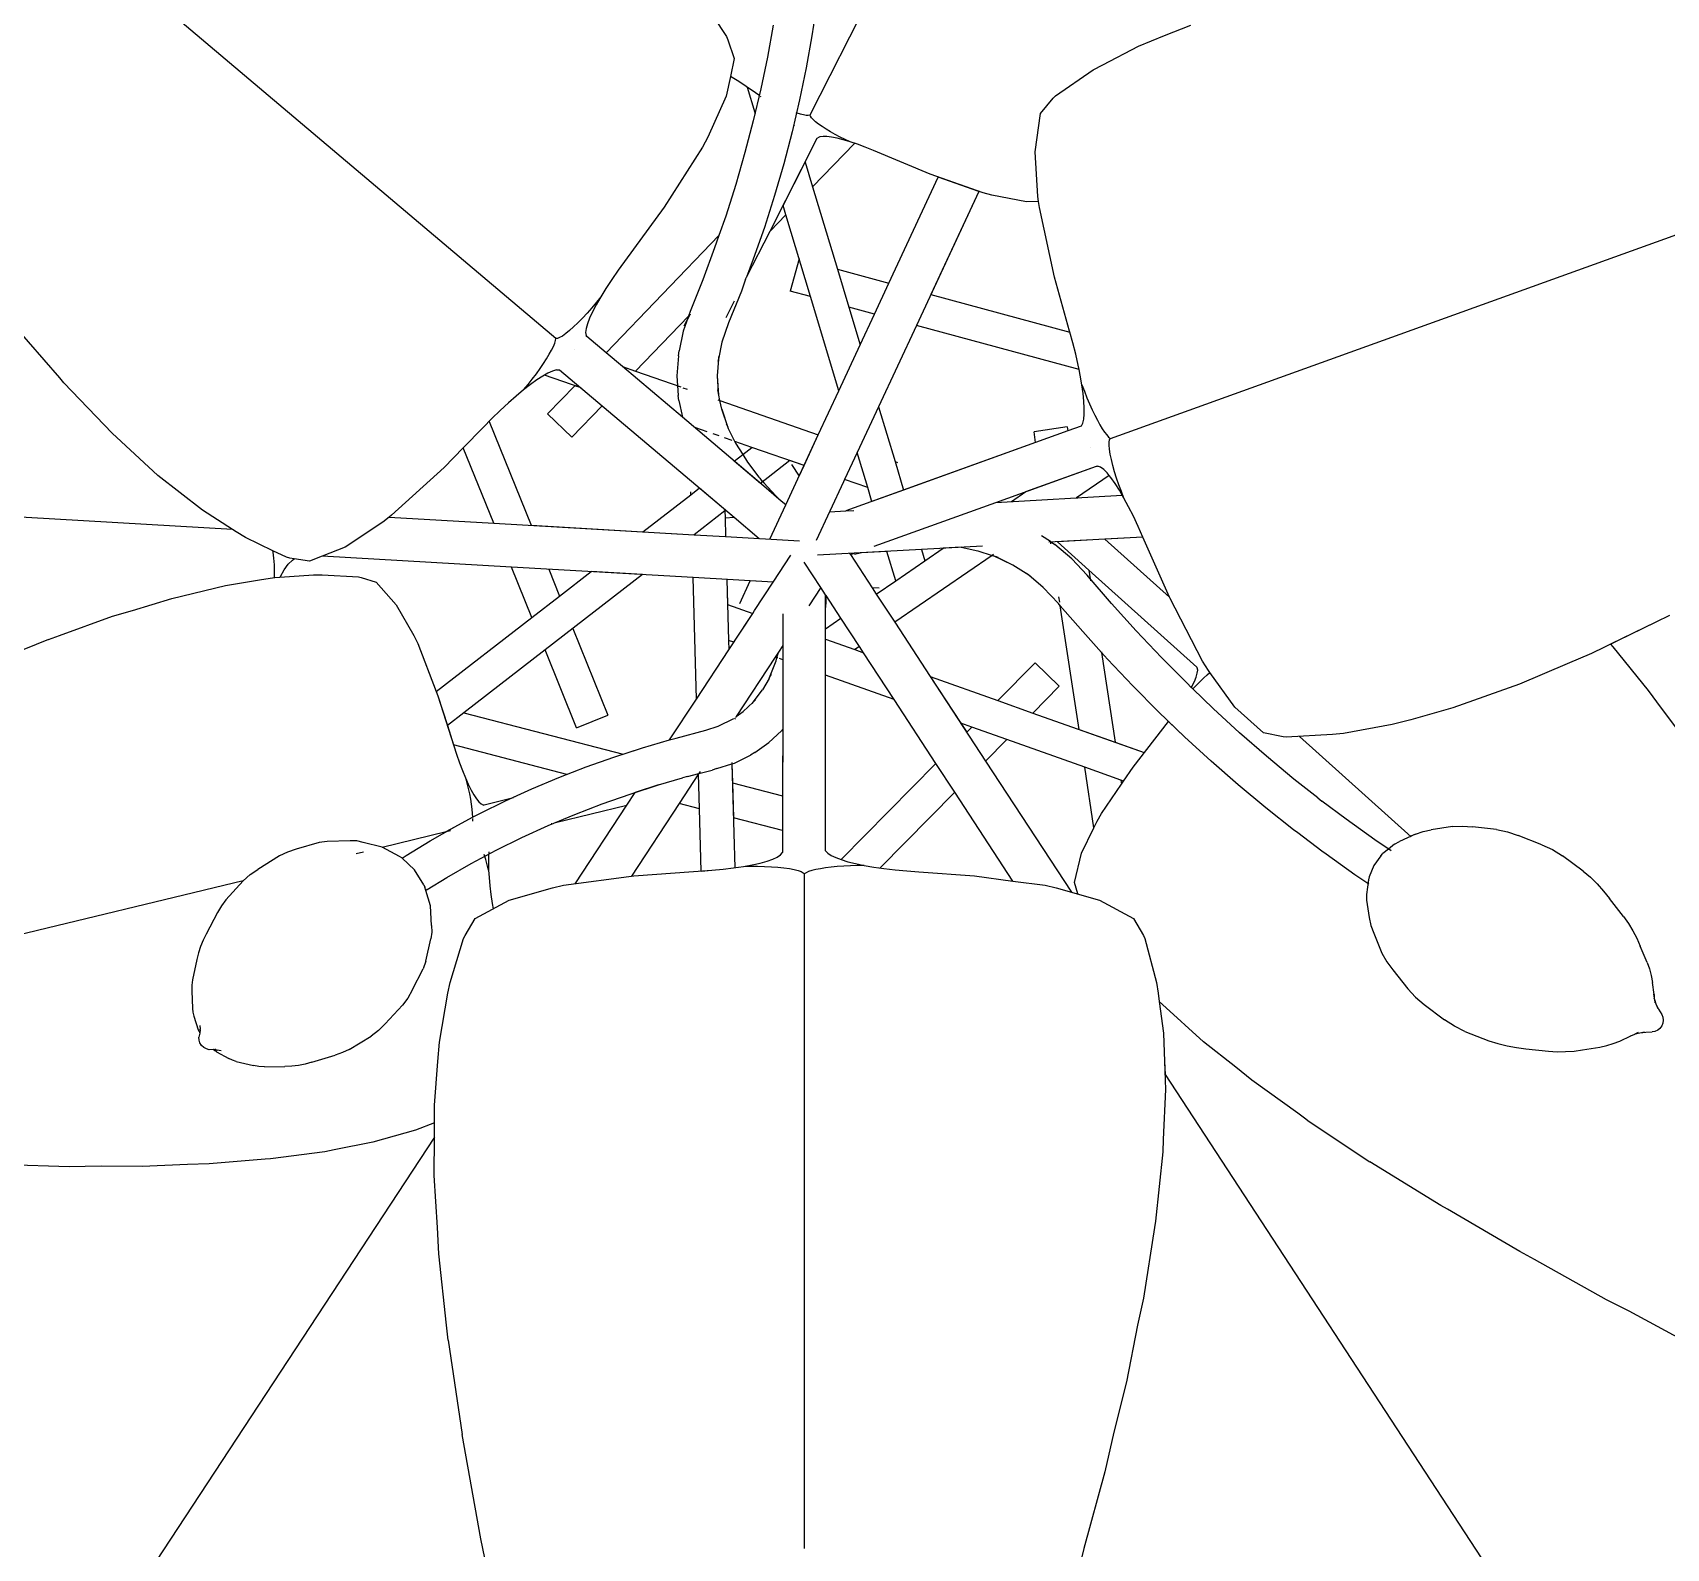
# Model space of a CAD drawing. Header units: metres. Extents: x 244.4 to 340.3, y -4.1 to 64.3.
# Drawn here: x 304.7502 to 305.0208, y 48.0539 to 48.3049 of the extents above; entities that cross this region are included whole.
import ezdxf

# ---------------------------------------------------------------- set-up
doc = ezdxf.new("R2010")
doc.units = ezdxf.units.M
doc.layers.add('Edges', color=7, linetype='Continuous')

msp = doc.modelspace()

# ---------------------------------------------------------------- linework, layer by layer
at = {"layer": 'Edges'}
for p, q in [((304.87897, 48.29127), (304.91876, 48.3697)), ((304.83684, 48.25426), (304.75153, 48.32635)), ((304.86094, 48.31066), (304.86512, 48.30425)), ((304.88007, 48.30966), (304.87928, 48.30436)), ((304.86512, 48.30425), (304.86534, 48.30374)), ((304.87284, 48.30613), (304.8719, 48.30085)), ((304.87928, 48.30436), (304.87833, 48.29907)), ((304.93337, 48.30264), (304.93772, 48.30441)), ((304.93772, 48.30441), (304.94204, 48.30613)), ((304.86534, 48.30374), (304.86641, 48.30064)), ((304.92746, 48.2996), (304.93337, 48.30264)), ((304.86641, 48.30064), (304.86577, 48.29764)), ((304.8719, 48.30085), (304.87081, 48.29558)), ((304.87833, 48.29907), (304.87724, 48.29378)), ((304.91964, 48.29446), (304.92588, 48.29874)), ((304.92588, 48.29874), (304.92746, 48.2996)), ((304.86577, 48.29764), (304.86507, 48.29439)), ((304.86687, 48.29697), (304.86577, 48.29764)), ((304.86815, 48.29615), (304.86687, 48.29697)), ((304.86861, 48.29584), (304.86815, 48.29615)), ((304.86988, 48.29162), (304.86861, 48.29584)), ((304.86936, 48.29534), (304.86861, 48.29584)), ((304.86507, 48.29439), (304.86202, 48.28759)), ((304.87046, 48.29456), (304.86936, 48.29534)), ((304.87081, 48.29558), (304.86957, 48.2903)), ((304.87056, 48.29449), (304.87046, 48.29456)), ((304.87063, 48.29444), (304.87056, 48.29449)), ((304.87088, 48.29425), (304.87075, 48.29435)), ((304.87724, 48.29378), (304.876, 48.28849)), ((304.91717, 48.29152), (304.91925, 48.29405)), ((304.91925, 48.29405), (304.91964, 48.29446)), ((304.86993, 48.29146), (304.86988, 48.29162)), ((304.8766, 48.29167), (304.87674, 48.29162)), ((304.87674, 48.29162), (304.87676, 48.29161)), ((304.87676, 48.29161), (304.87735, 48.29145)), ((304.87735, 48.29145), (304.87787, 48.29133)), ((304.87787, 48.29133), (304.87832, 48.29126)), ((304.87832, 48.29126), (304.87868, 48.29124)), ((304.87868, 48.29124), (304.87897, 48.29127)), ((304.87902, 48.29106), (304.87897, 48.29127)), ((304.87919, 48.29081), (304.87902, 48.29106)), ((304.87947, 48.2905), (304.87919, 48.29081)), ((304.87987, 48.29015), (304.87947, 48.2905)), ((304.91624, 48.28519), (304.91717, 48.29152)), ((304.86957, 48.2903), (304.86819, 48.28503)), ((304.876, 48.28849), (304.87462, 48.2832)), ((304.87635, 48.28952), (304.87637, 48.28947)), ((304.88037, 48.28977), (304.87987, 48.29015)), ((304.88095, 48.28935), (304.88037, 48.28977)), ((304.88112, 48.28771), (304.88061, 48.28765)), ((304.88162, 48.28892), (304.88095, 48.28935)), ((304.88176, 48.28769), (304.88112, 48.28771)), ((304.88235, 48.28848), (304.88162, 48.28892)), ((304.88254, 48.28759), (304.88176, 48.28769)), ((304.88313, 48.28804), (304.88235, 48.28848)), ((304.88394, 48.28761), (304.88313, 48.28804)), ((304.86116, 48.28594), (304.8548, 48.27602)), ((304.86202, 48.28759), (304.86116, 48.28594)), ((304.86819, 48.28503), (304.86666, 48.27976)), ((304.87234, 48.27203), (304.88016, 48.2874)), ((304.88633, 48.28657), (304.8794, 48.27936)), ((304.88016, 48.2874), (304.88024, 48.28747)), ((304.88061, 48.28765), (304.88024, 48.28747)), ((304.88344, 48.28741), (304.88254, 48.28759)), ((304.88446, 48.28715), (304.88344, 48.28741)), ((304.88477, 48.2872), (304.88394, 48.28761)), ((304.88559, 48.28682), (304.88446, 48.28715)), ((304.88559, 48.28682), (304.88477, 48.2872)), ((304.88682, 48.28641), (304.88559, 48.28682)), ((304.88812, 48.28593), (304.88682, 48.28641)), ((304.8895, 48.28539), (304.88812, 48.28593)), ((304.89889, 48.28145), (304.8895, 48.28539)), ((304.91673, 48.27776), (304.91624, 48.28519)), ((304.87462, 48.2832), (304.87308, 48.27792)), ((304.87449, 48.27626), (304.87817, 48.28348)), ((304.87817, 48.28348), (304.8794, 48.27936)), ((304.86666, 48.27976), (304.86499, 48.2745)), ((304.89204, 48.26342), (304.90021, 48.28098)), ((304.90765, 48.27837), (304.89889, 48.28145)), ((304.90695, 48.27861), (304.90021, 48.28098)), ((304.87308, 48.27792), (304.8714, 48.27264)), ((304.8794, 48.27936), (304.88349, 48.26574)), ((304.90695, 48.27861), (304.8966, 48.25641)), ((304.90695, 48.27861), (304.89899, 48.26154)), ((304.90906, 48.27801), (304.90765, 48.27837)), ((304.91483, 48.27691), (304.90906, 48.27801)), ((304.91683, 48.27695), (304.91483, 48.27691)), ((304.91683, 48.27695), (304.91673, 48.27776)), ((304.91696, 48.27592), (304.91683, 48.27695)), ((304.8548, 48.27602), (304.84718, 48.26556)), ((304.86499, 48.2745), (304.86387, 48.27128)), ((304.87495, 48.27474), (304.87234, 48.27203)), ((304.87495, 48.27474), (304.87449, 48.27626)), ((304.87902, 48.26118), (304.87495, 48.27474)), ((304.91947, 48.26439), (304.91696, 48.27592)), ((304.92873, 48.23771), (305.03381, 48.27554)), ((304.86846, 48.26439), (304.87234, 48.27203)), ((304.8714, 48.27264), (304.86957, 48.26737)), ((304.8452, 48.25186), (304.86387, 48.27128)), ((304.86316, 48.26924), (304.86119, 48.26398)), ((304.86387, 48.27128), (304.86316, 48.26924)), ((304.86957, 48.26737), (304.86846, 48.26439)), ((304.87715, 48.26743), (304.8757, 48.26209)), ((304.84611, 48.26402), (304.84514, 48.26254)), ((304.84718, 48.26556), (304.84611, 48.26402)), ((304.86119, 48.26398), (304.85908, 48.25872)), ((304.8683, 48.26409), (304.8676, 48.2621)), ((304.8683, 48.26409), (304.86846, 48.26439)), ((304.88349, 48.26574), (304.89204, 48.26342)), ((304.88349, 48.26574), (304.88537, 48.25946)), ((304.88965, 48.2583), (304.89204, 48.26342)), ((304.92198, 48.25547), (304.91947, 48.26439)), ((304.84428, 48.26115), (304.84354, 48.25985)), ((304.84428, 48.26115), (304.84356, 48.26024)), ((304.84514, 48.26254), (304.84428, 48.26115)), ((304.8676, 48.2621), (304.86548, 48.25684)), ((304.87902, 48.26118), (304.8757, 48.26209)), ((304.88372, 48.24556), (304.87902, 48.26118)), ((304.89899, 48.26154), (304.92203, 48.25529)), ((304.84204, 48.25846), (304.84127, 48.25763)), ((304.84281, 48.25934), (304.84204, 48.25846)), ((304.84292, 48.25866), (304.84243, 48.2576)), ((304.84356, 48.26024), (304.84281, 48.25934)), ((304.84354, 48.25985), (304.84292, 48.25866)), ((304.85881, 48.25797), (304.85003, 48.24884)), ((304.85909, 48.25825), (304.85808, 48.25627)), ((304.85909, 48.25825), (304.85853, 48.25717)), ((304.85881, 48.25797), (304.85853, 48.25717)), ((304.85908, 48.25872), (304.85881, 48.25797)), ((304.85913, 48.2583), (304.85881, 48.25797)), ((304.86507, 48.25773), (304.86646, 48.26047)), ((304.88965, 48.2583), (304.88537, 48.25946)), ((304.88537, 48.25946), (304.88726, 48.25317)), ((304.88726, 48.25317), (304.88965, 48.2583)), ((304.75465, 48.24775), (304.7469, 48.25669)), ((304.8391, 48.25555), (304.83848, 48.25505)), ((304.83979, 48.25616), (304.8391, 48.25555)), ((304.84051, 48.25686), (304.83979, 48.25616)), ((304.84127, 48.25763), (304.84051, 48.25686)), ((304.84186, 48.25588), (304.84179, 48.25524)), ((304.84179, 48.25524), (304.8419, 48.25472)), ((304.84208, 48.25667), (304.84186, 48.25588)), ((304.84243, 48.2576), (304.84208, 48.25667)), ((304.85795, 48.25547), (304.85726, 48.2522)), ((304.8582, 48.25621), (304.85795, 48.25547)), ((304.85853, 48.25717), (304.8582, 48.25621)), ((304.86548, 48.25684), (304.86437, 48.25364)), ((304.8966, 48.25641), (304.89032, 48.24295)), ((304.92355, 48.24909), (304.8966, 48.25641)), ((304.92203, 48.25529), (304.92198, 48.25547)), ((304.92251, 48.25352), (304.92203, 48.25529)), ((304.83614, 48.25232), (304.83644, 48.25292)), ((304.83644, 48.25292), (304.83666, 48.25345)), ((304.83666, 48.25345), (304.83679, 48.2539)), ((304.83679, 48.2539), (304.83684, 48.25426)), ((304.83711, 48.25426), (304.83684, 48.25426)), ((304.83747, 48.2544), (304.83711, 48.25426)), ((304.83794, 48.25466), (304.83747, 48.2544)), ((304.83848, 48.25505), (304.83794, 48.25466)), ((304.84197, 48.2546), (304.8419, 48.25472)), ((304.8452, 48.25186), (304.84197, 48.2546)), ((304.86437, 48.25364), (304.86378, 48.25083)), ((304.88372, 48.24556), (304.88726, 48.25317)), ((304.92298, 48.25164), (304.92251, 48.25352)), ((304.83424, 48.24928), (304.83481, 48.25011)), ((304.83481, 48.25011), (304.83532, 48.2509)), ((304.83532, 48.2509), (304.83577, 48.25164)), ((304.83577, 48.25164), (304.83614, 48.25232)), ((304.83986, 48.25238), (304.83989, 48.25238)), ((304.84789, 48.24959), (304.8452, 48.25186)), ((304.85715, 48.25136), (304.85691, 48.24809)), ((304.85715, 48.25136), (304.85726, 48.2522)), ((304.86378, 48.25083), (304.86359, 48.24808)), ((304.86378, 48.25083), (304.8637, 48.25045)), ((304.86382, 48.25129), (304.86378, 48.25083)), ((304.92339, 48.24985), (304.92298, 48.25164)), ((304.92355, 48.24909), (304.92339, 48.24985)), ((304.75535, 48.24692), (304.75465, 48.24775)), ((304.83224, 48.24663), (304.83295, 48.24753)), ((304.83371, 48.2474), (304.83265, 48.24664)), ((304.83295, 48.24753), (304.83362, 48.24842)), ((304.83362, 48.24842), (304.83424, 48.24928)), ((304.83468, 48.24803), (304.83371, 48.2474)), ((304.83495, 48.24818), (304.83468, 48.24803)), ((304.83555, 48.24852), (304.83495, 48.24818)), ((304.84106, 48.24605), (304.83495, 48.24818)), ((304.83631, 48.24885), (304.83555, 48.24852)), ((304.83695, 48.24904), (304.83631, 48.24885)), ((304.83695, 48.24904), (304.83704, 48.24905)), ((304.83704, 48.24905), (304.83748, 48.24907)), ((304.83748, 48.24907), (304.86638, 48.22466)), ((304.84789, 48.24959), (304.85003, 48.24884)), ((304.85781, 48.24119), (304.84789, 48.24959)), ((304.85003, 48.24884), (304.85754, 48.24623)), ((304.85691, 48.24809), (304.85702, 48.24641)), ((304.85691, 48.24809), (304.85713, 48.24481)), ((304.86359, 48.24808), (304.86377, 48.2453)), ((304.86359, 48.24808), (304.8638, 48.24488)), ((304.92374, 48.24816), (304.92355, 48.24909)), ((304.92401, 48.24659), (304.92374, 48.24816)), ((304.76333, 48.23857), (304.75535, 48.24692)), ((304.83029, 48.24472), (304.829, 48.24357)), ((304.83151, 48.24574), (304.83029, 48.24472)), ((304.83265, 48.24664), (304.83151, 48.24574)), ((304.83151, 48.24574), (304.83224, 48.24663)), ((304.83549, 48.24177), (304.83998, 48.24643)), ((304.84106, 48.24605), (304.83998, 48.24643)), ((304.85702, 48.24641), (304.85754, 48.24623)), ((304.85724, 48.24397), (304.85713, 48.24481)), ((304.85791, 48.2461), (304.85862, 48.24585)), ((304.86368, 48.24572), (304.86377, 48.2453)), ((304.86404, 48.24397), (304.86368, 48.24572)), ((304.88033, 48.23829), (304.88372, 48.24556)), ((304.92422, 48.24515), (304.92401, 48.24659)), ((304.92401, 48.24659), (304.92442, 48.2455)), ((304.92435, 48.24384), (304.92422, 48.24515)), ((304.92442, 48.2455), (304.92484, 48.24444)), ((304.92484, 48.24444), (304.92528, 48.24342)), ((304.82765, 48.24232), (304.82626, 48.24097)), ((304.829, 48.24357), (304.82765, 48.24232)), ((304.83549, 48.24177), (304.83951, 48.23791)), ((304.84453, 48.24312), (304.83951, 48.23791)), ((304.85724, 48.24397), (304.85781, 48.24119)), ((304.86368, 48.24409), (304.86404, 48.24397)), ((304.86404, 48.24397), (304.88033, 48.23829)), ((304.86434, 48.24253), (304.86404, 48.24397)), ((304.86434, 48.24253), (304.86542, 48.23934)), ((304.86532, 48.23963), (304.86434, 48.24253)), ((304.89032, 48.24295), (304.88678, 48.23535)), ((304.89032, 48.24295), (304.89305, 48.23386)), ((304.92431, 48.24087), (304.9244, 48.2417)), ((304.92441, 48.24269), (304.92435, 48.24384)), ((304.9244, 48.2417), (304.92441, 48.24269)), ((304.92528, 48.24342), (304.92571, 48.24245)), ((304.92571, 48.24245), (304.92615, 48.24154)), ((304.82483, 48.23953), (304.82152, 48.23614)), ((304.82626, 48.24097), (304.82483, 48.23953)), ((304.82579, 48.2405), (304.83274, 48.22331)), ((304.87091, 48.2301), (304.85781, 48.24119)), ((304.86192, 48.2388), (304.86006, 48.23944)), ((304.86509, 48.24011), (304.86532, 48.23963)), ((304.86542, 48.23934), (304.86644, 48.23722)), ((304.92158, 48.23961), (304.91608, 48.23877)), ((304.92158, 48.23961), (304.92168, 48.23894)), ((304.92391, 48.23975), (304.92168, 48.23894)), ((304.92411, 48.24015), (304.92391, 48.23975)), ((304.92415, 48.24022), (304.92411, 48.24015)), ((304.92415, 48.24022), (304.92431, 48.24087)), ((304.92615, 48.24154), (304.92658, 48.2407)), ((304.92658, 48.2407), (304.92699, 48.23995)), ((304.92699, 48.23995), (304.92739, 48.23929)), ((304.92739, 48.23929), (304.92777, 48.23872)), ((304.76482, 48.23721), (304.76333, 48.23857)), ((304.77093, 48.23158), (304.76482, 48.23721)), ((304.8639, 48.23811), (304.86292, 48.23845)), ((304.86609, 48.23734), (304.86477, 48.2378)), ((304.86649, 48.23721), (304.86644, 48.23722)), ((304.86935, 48.23621), (304.86649, 48.23721)), ((304.86649, 48.23721), (304.86662, 48.23693)), ((304.86662, 48.23693), (304.86781, 48.23502)), ((304.87493, 48.2267), (304.88033, 48.23829)), ((304.87797, 48.23321), (304.88033, 48.23829)), ((304.91634, 48.23702), (304.8849, 48.2257)), ((304.91634, 48.23702), (304.89447, 48.22914)), ((304.91634, 48.23702), (304.91608, 48.23877)), ((304.92168, 48.23894), (304.91634, 48.23702)), ((304.92548, 48.23626), (304.92551, 48.23627)), ((304.92777, 48.23872), (304.92812, 48.23827)), ((304.92812, 48.23827), (304.92844, 48.23793)), ((304.92844, 48.23793), (304.92873, 48.23771)), ((304.92853, 48.23709), (304.9286, 48.23748)), ((304.92853, 48.23656), (304.92853, 48.23709)), ((304.92859, 48.23589), (304.92853, 48.23656)), ((304.9286, 48.23748), (304.92873, 48.23771)), ((304.82152, 48.23614), (304.81836, 48.2329)), ((304.82657, 48.22366), (304.82152, 48.23614)), ((304.86639, 48.23393), (304.86781, 48.23502)), ((304.87074, 48.23024), (304.86639, 48.23393)), ((304.86781, 48.23502), (304.86935, 48.23621)), ((304.86781, 48.23502), (304.86858, 48.23377)), ((304.86858, 48.23377), (304.87046, 48.23128)), ((304.87797, 48.23321), (304.86935, 48.23621)), ((304.87563, 48.23403), (304.87074, 48.23024)), ((304.87797, 48.23321), (304.87563, 48.23403)), ((304.88678, 48.23535), (304.88469, 48.23087)), ((304.88853, 48.22954), (304.88678, 48.23535)), ((304.89305, 48.23386), (304.89345, 48.23372)), ((304.89305, 48.23386), (304.89447, 48.22914)), ((304.92871, 48.2351), (304.92859, 48.23589)), ((304.9289, 48.23421), (304.92871, 48.2351)), ((304.92914, 48.23323), (304.9289, 48.23421)), ((304.77458, 48.2287), (304.77093, 48.23158)), ((304.81836, 48.2329), (304.80963, 48.22497)), ((304.87046, 48.23128), (304.87064, 48.23109)), ((304.87064, 48.23109), (304.87098, 48.23064)), ((304.87064, 48.23109), (304.87113, 48.23055)), ((304.87589, 48.23336), (304.87714, 48.23144)), ((304.87714, 48.23144), (304.87797, 48.23321)), ((304.88469, 48.23087), (304.88451, 48.23049)), ((304.88853, 48.22954), (304.88469, 48.23087)), ((304.90976, 48.2271), (304.92645, 48.23309)), ((304.91471, 48.22888), (304.92645, 48.23309)), ((304.92852, 48.23157), (304.9231, 48.22785)), ((304.92645, 48.23309), (304.9266, 48.2331)), ((304.9271, 48.23293), (304.9266, 48.2331)), ((304.92762, 48.23255), (304.9271, 48.23293)), ((304.92819, 48.23197), (304.92762, 48.23255)), ((304.92852, 48.23157), (304.92819, 48.23197)), ((304.92882, 48.2312), (304.92852, 48.23157)), ((304.9295, 48.23025), (304.92882, 48.2312)), ((304.92943, 48.23219), (304.92914, 48.23323)), ((304.92977, 48.2311), (304.92943, 48.23219)), ((304.93014, 48.23), (304.92977, 48.2311)), ((304.78327, 48.22261), (304.6446, 48.2306)), ((304.77828, 48.22582), (304.77458, 48.2287)), ((304.85127, 48.22224), (304.8592, 48.22837)), ((304.8592, 48.22837), (304.85919, 48.22883)), ((304.8592, 48.22837), (304.86065, 48.22949)), ((304.85982, 48.22885), (304.86065, 48.22949)), ((304.86065, 48.22949), (304.86501, 48.22581)), ((304.87418, 48.22733), (304.87091, 48.2301)), ((304.87113, 48.23055), (304.8713, 48.23036)), ((304.8713, 48.23036), (304.87329, 48.22817)), ((304.87329, 48.22817), (304.87418, 48.22733)), ((304.88451, 48.23049), (304.88, 48.22081)), ((304.88916, 48.22743), (304.88853, 48.22954)), ((304.89447, 48.22914), (304.88921, 48.22725)), ((304.90976, 48.2271), (304.9307, 48.22828)), ((304.91233, 48.22725), (304.91471, 48.22888)), ((304.93022, 48.22912), (304.9295, 48.23025)), ((304.93055, 48.2289), (304.93014, 48.23)), ((304.9307, 48.22828), (304.93022, 48.22912)), ((304.93097, 48.22782), (304.93055, 48.2289)), ((304.93097, 48.22782), (304.9307, 48.22828)), ((304.78327, 48.22261), (304.77828, 48.22582)), ((304.86485, 48.22569), (304.85976, 48.22175)), ((304.86501, 48.22581), (304.86485, 48.22569)), ((304.86485, 48.22569), (304.86491, 48.22457)), ((304.86501, 48.22581), (304.86638, 48.22466)), ((304.87229, 48.22103), (304.87493, 48.2267)), ((304.87493, 48.2267), (304.87418, 48.22733)), ((304.88221, 48.22555), (304.8849, 48.2257)), ((304.8849, 48.2257), (304.88625, 48.22578)), ((304.88921, 48.22725), (304.88916, 48.22743)), ((304.88959, 48.21986), (304.90976, 48.2271)), ((304.9231, 48.22785), (304.92336, 48.22787)), ((304.92334, 48.22802), (304.92336, 48.22787)), ((304.93175, 48.22638), (304.93097, 48.22782)), ((304.93254, 48.2248), (304.93175, 48.22638)), ((304.80816, 48.22385), (304.80196, 48.21971)), ((304.80923, 48.22466), (304.80816, 48.22385)), ((304.80963, 48.22497), (304.80923, 48.22466)), ((304.80923, 48.22466), (304.82657, 48.22366)), ((304.82657, 48.22366), (304.85976, 48.22175)), ((304.83274, 48.22331), (304.85127, 48.22224)), ((304.86491, 48.22457), (304.86638, 48.22466)), ((304.86491, 48.22457), (304.86497, 48.22145)), ((304.86638, 48.22466), (304.87055, 48.22113)), ((304.93335, 48.22311), (304.93254, 48.2248)), ((304.93412, 48.22136), (304.93335, 48.22311)), ((304.78388, 48.22222), (304.78327, 48.22261)), ((304.78541, 48.22128), (304.78388, 48.22222)), ((304.78997, 48.2191), (304.78541, 48.22128)), ((304.85127, 48.22224), (304.85976, 48.22175)), ((304.85976, 48.22175), (304.86497, 48.22145)), ((304.86497, 48.22145), (304.87724, 48.22074)), ((304.91883, 48.2206), (304.91734, 48.22157)), ((304.93412, 48.22136), (304.91855, 48.22049)), ((304.91883, 48.2206), (304.91951, 48.2201)), ((304.91888, 48.22021), (304.91884, 48.2205)), ((304.91896, 48.22051), (304.91951, 48.2201)), ((304.92232, 48.21775), (304.91951, 48.2201)), ((304.92783, 48.22101), (304.91997, 48.22057)), ((304.91997, 48.22057), (304.92518, 48.21588)), ((304.93412, 48.22136), (304.92783, 48.22101)), ((304.93854, 48.2114), (304.92783, 48.22101)), ((304.93854, 48.2114), (304.93412, 48.22136)), ((304.79002, 48.21886), (304.78997, 48.2191)), ((304.79224, 48.21802), (304.78997, 48.2191)), ((304.79015, 48.21785), (304.79002, 48.21886)), ((304.79024, 48.21676), (304.79015, 48.21785)), ((304.79278, 48.21788), (304.79224, 48.21802)), ((304.79252, 48.21685), (304.7932, 48.21755)), ((304.79349, 48.21776), (304.79278, 48.21788)), ((304.7932, 48.21755), (304.79349, 48.21776)), ((304.79602, 48.21734), (304.79349, 48.21776)), ((304.79811, 48.21818), (304.79602, 48.21734)), ((304.80196, 48.21971), (304.79811, 48.21818)), ((304.82952, 48.21638), (304.79811, 48.21818)), ((304.87287, 48.2139), (304.8758, 48.21835)), ((304.89742, 48.21931), (304.88021, 48.21834)), ((304.88553, 48.21864), (304.88565, 48.21845)), ((304.88565, 48.21845), (304.88632, 48.21869)), ((304.88565, 48.21845), (304.88925, 48.21296)), ((304.88748, 48.21875), (304.88633, 48.21845)), ((304.8917, 48.21899), (304.88748, 48.21875)), ((304.89316, 48.21411), (304.8917, 48.21899)), ((304.90914, 48.2183), (304.89299, 48.20724)), ((304.89316, 48.21411), (304.89799, 48.21742)), ((304.90755, 48.21987), (304.89742, 48.21931)), ((304.89742, 48.21931), (304.89799, 48.21742)), ((304.89799, 48.21742), (304.90104, 48.21951)), ((304.904, 48.21967), (304.90104, 48.21951)), ((304.904, 48.21967), (304.90677, 48.21909)), ((304.90677, 48.21909), (304.90914, 48.2183)), ((304.90936, 48.21845), (304.90914, 48.2183)), ((304.90914, 48.2183), (304.90937, 48.21826)), ((304.91255, 48.21673), (304.90937, 48.21826)), ((304.91255, 48.21673), (304.90967, 48.21812)), ((304.91016, 48.21795), (304.90967, 48.21812)), ((304.9249, 48.21503), (304.92232, 48.21775)), ((304.78777, 48.21426), (304.79024, 48.21464)), ((304.79026, 48.21563), (304.79024, 48.21676)), ((304.79024, 48.21464), (304.79026, 48.21563)), ((304.79024, 48.21464), (304.79028, 48.21465)), ((304.79028, 48.21465), (304.79114, 48.2147)), ((304.79114, 48.2147), (304.79671, 48.21509)), ((304.79114, 48.2147), (304.79121, 48.21485)), ((304.79121, 48.21485), (304.79185, 48.21595)), ((304.79185, 48.21595), (304.79252, 48.21685)), ((304.79671, 48.21509), (304.79815, 48.2151)), ((304.79815, 48.2151), (304.80416, 48.21477)), ((304.80416, 48.21477), (304.80459, 48.21467)), ((304.80459, 48.21467), (304.80706, 48.21391)), ((304.83289, 48.20804), (304.82952, 48.21638)), ((304.85958, 48.21466), (304.82952, 48.21638)), ((304.85121, 48.21514), (304.83507, 48.20266)), ((304.83568, 48.21603), (304.83747, 48.21158)), ((304.83747, 48.21158), (304.84271, 48.21563)), ((304.85121, 48.21514), (304.84271, 48.21563)), ((304.86014, 48.19452), (304.85958, 48.21466)), ((304.87287, 48.2139), (304.85958, 48.21466)), ((304.88076, 48.213), (304.878, 48.2172)), ((304.91521, 48.21502), (304.91255, 48.21673)), ((304.91521, 48.21502), (304.91484, 48.21533)), ((304.91759, 48.21303), (304.91521, 48.21502)), ((304.91552, 48.21482), (304.91521, 48.21502)), ((304.92892, 48.21036), (304.9249, 48.21503)), ((304.9254, 48.21444), (304.9249, 48.21503)), ((304.92518, 48.21588), (304.9254, 48.21444)), ((304.92518, 48.21588), (304.94307, 48.1998)), ((304.7732, 48.21121), (304.78214, 48.21334)), ((304.78214, 48.21334), (304.78777, 48.21426)), ((304.80706, 48.21391), (304.81041, 48.21015)), ((304.86517, 48.21434), (304.86528, 48.21021)), ((304.86517, 48.21434), (304.86545, 48.20424)), ((304.86731, 48.21034), (304.86907, 48.21412)), ((304.87287, 48.2139), (304.86907, 48.21412)), ((304.86978, 48.20919), (304.87287, 48.2139)), ((304.88076, 48.213), (304.87877, 48.20997)), ((304.88154, 48.2118), (304.88076, 48.213)), ((304.89044, 48.2129), (304.88925, 48.21296)), ((304.88925, 48.21296), (304.88994, 48.21191)), ((304.88994, 48.21191), (304.89316, 48.21411)), ((304.88994, 48.21191), (304.89299, 48.20724)), ((304.92012, 48.21035), (304.91759, 48.21303)), ((304.9254, 48.21444), (304.92545, 48.21411)), ((304.76342, 48.20823), (304.7667, 48.20921)), ((304.7667, 48.20921), (304.7732, 48.21121)), ((304.81041, 48.21015), (304.81331, 48.20505)), ((304.83289, 48.20804), (304.83747, 48.21158)), ((304.86528, 48.21021), (304.86947, 48.20872)), ((304.88162, 48.21168), (304.88154, 48.2118)), ((304.88154, 48.19851), (304.88154, 48.2118)), ((304.88154, 48.20944), (304.88162, 48.21044)), ((304.88162, 48.21044), (304.88162, 48.21168)), ((304.88409, 48.2079), (304.88162, 48.21168)), ((304.92043, 48.20999), (304.92012, 48.21035)), ((304.92034, 48.21058), (304.92021, 48.21146)), ((304.92043, 48.20999), (304.92042, 48.21008)), ((304.92353, 48.18949), (304.92043, 48.20999)), ((304.92414, 48.20569), (304.92043, 48.20999)), ((304.93302, 48.20583), (304.92892, 48.21036)), ((304.93859, 48.21128), (304.93854, 48.2114)), ((304.944, 48.2008), (304.93859, 48.21128)), ((304.75461, 48.20505), (304.76342, 48.20823)), ((304.81703, 48.19578), (304.83289, 48.20804)), ((304.8655, 48.20267), (304.86947, 48.20872)), ((304.86632, 48.20393), (304.86947, 48.20872)), ((304.86947, 48.20872), (304.86978, 48.20919)), ((304.87446, 48.20866), (304.87445, 48.2034)), ((304.88154, 48.20615), (304.88409, 48.2079)), ((304.88715, 48.20324), (304.88409, 48.2079)), ((304.89299, 48.20724), (304.89888, 48.19826)), ((305.01912, 48.20729), (305.00843, 48.20207)), ((305.01912, 48.20729), (305.01159, 48.20362)), ((305.02135, 48.20835), (305.01912, 48.20729)), ((304.75277, 48.20441), (304.74121, 48.19973)), ((304.75277, 48.20441), (304.75461, 48.20505)), ((304.81331, 48.20505), (304.81396, 48.20374)), ((304.83965, 48.2062), (304.84545, 48.19185)), ((304.86632, 48.20393), (304.86545, 48.20424)), ((304.86545, 48.20424), (304.8655, 48.20267)), ((304.88154, 48.20443), (304.88638, 48.20271)), ((304.92725, 48.20225), (304.92414, 48.20569)), ((304.93719, 48.20142), (304.93302, 48.20583)), ((304.81396, 48.20374), (304.81703, 48.19578)), ((304.83507, 48.20266), (304.82163, 48.19226)), ((304.84028, 48.18976), (304.83507, 48.20266)), ((304.86014, 48.19452), (304.8655, 48.20267)), ((304.8732, 48.20148), (304.86674, 48.19164)), ((304.87372, 48.20228), (304.8732, 48.20148)), ((304.87348, 48.20138), (304.8732, 48.20148)), ((304.87334, 48.20086), (304.87348, 48.20138)), ((304.87348, 48.20138), (304.87372, 48.20228)), ((304.87362, 48.20133), (304.87348, 48.20138)), ((304.87445, 48.2034), (304.87372, 48.20228)), ((304.87445, 48.20103), (304.8739, 48.20123)), ((304.87445, 48.2034), (304.87445, 48.20103)), ((304.88715, 48.20324), (304.88638, 48.20271)), ((304.88638, 48.20271), (304.88783, 48.20219)), ((304.88783, 48.20219), (304.88715, 48.20324)), ((304.89288, 48.19447), (304.88783, 48.20219)), ((304.92723, 48.20237), (304.92725, 48.20225)), ((304.92725, 48.20225), (304.9295, 48.18737)), ((304.92825, 48.20115), (304.92725, 48.20225)), ((304.93243, 48.19673), (304.92825, 48.20115)), ((304.94143, 48.19714), (304.93719, 48.20142)), ((305.00843, 48.20207), (305.00442, 48.20038)), ((305.01159, 48.20362), (305.01196, 48.20315)), ((305.01196, 48.20315), (305.01785, 48.19593)), ((304.87224, 48.1981), (304.87334, 48.20086)), ((304.87224, 48.1981), (304.87256, 48.19866)), ((304.87445, 48.20103), (304.87442, 48.16926)), ((304.87445, 48.20103), (304.87444, 48.18952)), ((304.89288, 48.19447), (304.88154, 48.19851)), ((304.88154, 48.1694), (304.88154, 48.19851)), ((304.91009, 48.19427), (304.91628, 48.20054)), ((304.92024, 48.19664), (304.91628, 48.20054)), ((304.94294, 48.19817), (304.94313, 48.19879)), ((304.94307, 48.1998), (304.94313, 48.1997)), ((304.9432, 48.19929), (304.94313, 48.1997)), ((304.94313, 48.19879), (304.9432, 48.19929)), ((304.945, 48.19924), (304.944, 48.2008)), ((304.94417, 48.19799), (304.94476, 48.19852)), ((304.94476, 48.19852), (304.94523, 48.19892)), ((304.94523, 48.19892), (304.945, 48.19924)), ((304.94937, 48.1932), (304.94523, 48.19892)), ((305.00442, 48.20038), (304.99649, 48.19697)), ((304.81703, 48.19578), (304.8173, 48.19508)), ((304.86936, 48.19377), (304.8711, 48.19605)), ((304.87217, 48.19792), (304.8711, 48.19605)), ((304.87217, 48.19792), (304.87224, 48.1981)), ((304.89888, 48.19826), (304.91009, 48.19427)), ((304.89888, 48.19826), (304.90394, 48.19053)), ((304.89888, 48.19826), (304.90805, 48.18426)), ((304.92024, 48.19664), (304.91588, 48.19221)), ((304.93668, 48.19243), (304.93243, 48.19673)), ((304.94214, 48.19646), (304.94143, 48.19714)), ((304.94214, 48.19646), (304.94223, 48.19662)), ((304.94241, 48.1962), (304.94214, 48.19646)), ((304.94223, 48.19662), (304.94264, 48.19745)), ((304.94241, 48.1962), (304.94293, 48.19676)), ((304.94575, 48.19299), (304.94241, 48.1962)), ((304.94264, 48.19745), (304.94294, 48.19817)), ((304.94293, 48.19676), (304.94355, 48.1974)), ((304.94355, 48.1974), (304.94417, 48.19799)), ((304.99649, 48.19697), (304.98549, 48.19305)), ((305.01785, 48.19593), (305.01996, 48.19301)), ((304.8173, 48.19508), (304.81888, 48.19014)), ((304.8173, 48.19508), (304.8204, 48.18538)), ((304.8557, 48.18775), (304.86014, 48.19452)), ((304.86791, 48.19246), (304.86956, 48.19403)), ((304.86956, 48.19403), (304.86994, 48.1944)), ((304.89982, 48.18386), (304.89288, 48.19447)), ((304.91009, 48.19427), (304.91588, 48.19221)), ((304.95014, 48.18896), (304.94575, 48.19299)), ((304.95411, 48.18891), (304.94937, 48.1932)), ((304.98549, 48.19305), (304.97851, 48.19111)), ((305.01996, 48.19301), (305.02449, 48.18702)), ((304.82163, 48.19226), (304.81888, 48.19014)), ((304.82163, 48.19226), (304.84798, 48.1854)), ((304.84028, 48.18976), (304.84545, 48.19185)), ((304.86375, 48.19004), (304.86633, 48.1913)), ((304.86656, 48.19137), (304.86645, 48.1912)), ((304.86674, 48.19164), (304.8666, 48.19143)), ((304.86674, 48.19164), (304.86791, 48.19246)), ((304.90576, 48.18988), (304.90394, 48.19053)), ((304.90394, 48.19053), (304.90492, 48.18903)), ((304.91588, 48.19221), (304.93434, 48.18565)), ((304.93248, 48.18324), (304.93836, 48.19083)), ((304.94102, 48.18827), (304.93668, 48.19243)), ((304.93836, 48.19083), (304.93843, 48.19092)), ((304.94102, 48.18827), (304.93836, 48.19083)), ((304.9754, 48.19029), (304.96733, 48.18884)), ((304.97851, 48.19111), (304.9754, 48.19029)), ((304.81888, 48.19014), (304.81991, 48.18693)), ((304.8512, 48.18643), (304.8557, 48.18775)), ((304.8557, 48.18775), (304.85681, 48.18807)), ((304.85681, 48.18807), (304.8617, 48.18936)), ((304.8617, 48.18936), (304.86375, 48.19004)), ((304.87216, 48.18731), (304.87423, 48.18929)), ((304.87444, 48.18952), (304.87423, 48.18929)), ((304.87444, 48.18952), (304.87443, 48.17851)), ((304.90492, 48.18903), (304.90576, 48.18988)), ((304.91156, 48.18782), (304.90576, 48.18988)), ((304.91156, 48.18782), (304.90805, 48.18426)), ((304.92448, 48.18322), (304.91156, 48.18782)), ((304.92353, 48.18949), (304.9295, 48.18737)), ((304.94542, 48.18423), (304.94102, 48.18827)), ((304.95461, 48.18506), (304.95014, 48.18896)), ((304.95733, 48.18829), (304.95411, 48.18891)), ((304.95788, 48.18823), (304.95733, 48.18829)), ((304.96552, 48.18864), (304.95788, 48.18823)), ((304.96005, 48.18834), (304.97857, 48.17172)), ((304.96733, 48.18884), (304.96552, 48.18864)), ((304.83867, 48.18205), (304.81991, 48.18693)), ((304.8204, 48.18538), (304.82089, 48.18398)), ((304.84185, 48.18328), (304.84648, 48.18491)), ((304.84648, 48.18491), (304.8512, 48.18643)), ((304.84798, 48.1854), (304.8512, 48.18643)), ((304.86644, 48.18393), (304.86908, 48.18522)), ((304.8698, 48.18567), (304.86908, 48.18522)), ((304.8698, 48.18567), (304.87216, 48.18731)), ((304.9295, 48.18737), (304.93434, 48.18565)), ((304.95915, 48.18128), (304.95461, 48.18506)), ((304.82089, 48.18398), (304.82138, 48.18268)), ((304.82138, 48.18268), (304.82186, 48.18148)), ((304.83732, 48.18153), (304.84185, 48.18328)), ((304.85864, 48.18171), (304.86053, 48.18218)), ((304.86053, 48.18218), (304.86049, 48.18212)), ((304.86053, 48.18218), (304.86273, 48.18276)), ((304.86076, 48.18252), (304.86053, 48.18218)), ((304.86354, 48.183), (304.86273, 48.18276)), ((304.86354, 48.183), (304.86603, 48.1838)), ((304.86602, 48.18401), (304.86603, 48.1838)), ((304.86603, 48.1838), (304.86644, 48.18393)), ((304.86603, 48.1838), (304.86652, 48.16658)), ((304.86603, 48.1838), (304.86612, 48.18067)), ((304.88412, 48.16794), (304.89982, 48.18386)), ((304.90295, 48.17908), (304.89982, 48.18386)), ((304.90805, 48.18426), (304.92227, 48.16255)), ((304.92599, 48.17321), (304.92448, 48.18322)), ((304.93046, 48.18109), (304.92448, 48.18322)), ((304.9309, 48.18093), (304.93248, 48.18324)), ((304.9499, 48.18032), (304.94542, 48.18423)), ((304.82186, 48.18148), (304.82234, 48.18041)), ((304.82186, 48.18148), (304.8221, 48.18061)), ((304.8221, 48.18061), (304.82233, 48.17971)), ((304.82233, 48.17971), (304.82253, 48.17882)), ((304.82234, 48.18041), (304.82281, 48.17946)), ((304.82281, 48.17946), (304.82326, 48.17866)), ((304.82853, 48.17768), (304.83288, 48.17966)), ((304.82925, 48.17801), (304.83288, 48.17966)), ((304.83288, 48.17966), (304.83732, 48.18153)), ((304.83879, 48.18202), (304.83867, 48.18205)), ((304.84915, 48.1788), (304.85385, 48.18031)), ((304.85385, 48.18031), (304.84999, 48.17907)), ((304.85385, 48.18031), (304.85783, 48.18147)), ((304.86049, 48.18212), (304.85727, 48.17721)), ((304.85864, 48.18171), (304.85783, 48.18147)), ((304.86065, 48.17633), (304.86049, 48.18212)), ((304.86612, 48.18067), (304.87443, 48.17851)), ((304.86612, 48.18067), (304.86628, 48.17487)), ((304.92723, 48.17558), (304.93056, 48.18043)), ((304.93046, 48.18109), (304.93056, 48.18043)), ((304.9309, 48.18093), (304.93046, 48.18109)), ((304.93056, 48.18043), (304.9309, 48.18093)), ((304.95446, 48.17653), (304.9499, 48.18032)), ((304.96309, 48.17814), (304.95915, 48.18128)), ((304.82253, 48.17882), (304.8227, 48.17794)), ((304.8227, 48.17794), (304.82284, 48.1771)), ((304.82284, 48.1771), (304.82294, 48.17631)), ((304.82326, 48.17866), (304.82368, 48.178)), ((304.82368, 48.178), (304.82409, 48.1775)), ((304.82409, 48.1775), (304.82446, 48.17715)), ((304.82427, 48.17558), (304.82853, 48.17768)), ((304.82446, 48.17715), (304.82484, 48.17698)), ((304.82495, 48.17697), (304.82484, 48.17698)), ((304.82986, 48.17816), (304.82495, 48.17697)), ((304.83682, 48.17408), (304.84859, 48.17693)), ((304.84001, 48.17542), (304.84453, 48.17717)), ((304.84006, 48.16394), (304.84859, 48.17693)), ((304.84453, 48.17717), (304.84915, 48.1788)), ((304.84859, 48.17693), (304.84999, 48.17907)), ((304.85727, 48.17721), (304.84937, 48.16517)), ((304.86065, 48.17633), (304.85727, 48.17721)), ((304.90295, 48.17908), (304.8906, 48.16655)), ((304.91256, 48.16439), (304.90295, 48.17908)), ((304.96309, 48.17814), (304.96377, 48.17764)), ((304.96778, 48.17462), (304.96377, 48.17764)), ((304.8201, 48.17337), (304.82304, 48.17497)), ((304.82294, 48.17631), (304.82301, 48.17559)), ((304.82301, 48.17559), (304.82304, 48.17497)), ((304.82303, 48.17444), (304.82302, 48.17429)), ((304.82304, 48.17474), (304.82303, 48.17444)), ((304.82304, 48.17497), (304.82427, 48.17558)), ((304.82304, 48.17497), (304.82304, 48.17493)), ((304.83558, 48.17356), (304.84001, 48.17542)), ((304.86094, 48.16603), (304.86065, 48.17633)), ((304.87443, 48.17275), (304.86628, 48.17487)), ((304.92599, 48.17321), (304.92652, 48.17431)), ((304.92652, 48.17431), (304.92723, 48.17558)), ((304.95909, 48.17288), (304.95446, 48.17653)), ((304.97254, 48.17123), (304.96778, 48.17462)), ((304.80809, 48.17), (304.81868, 48.17257)), ((304.81602, 48.17105), (304.8201, 48.17337)), ((304.81868, 48.17257), (304.8201, 48.17337)), ((304.81868, 48.17257), (304.81937, 48.17273)), ((304.82699, 48.16949), (304.83124, 48.17158)), ((304.83124, 48.17158), (304.83558, 48.17356)), ((304.83606, 48.17389), (304.83616, 48.17392)), ((304.92396, 48.16902), (304.92599, 48.17321)), ((304.95976, 48.17237), (304.95909, 48.17288)), ((304.96379, 48.16935), (304.95976, 48.17237)), ((304.97926, 48.17215), (304.97663, 48.17096)), ((304.97926, 48.17215), (304.97849, 48.1718)), ((304.97926, 48.17215), (304.98054, 48.1726)), ((304.98054, 48.1726), (304.98188, 48.17284)), ((304.98539, 48.17341), (304.98188, 48.17284)), ((304.98539, 48.17341), (304.98706, 48.17348)), ((304.98706, 48.17348), (304.98873, 48.17334)), ((304.9927, 48.17292), (304.98873, 48.17334)), ((304.9927, 48.17292), (304.99453, 48.17254)), ((304.99453, 48.17254), (304.99631, 48.17195)), ((305.00024, 48.17041), (304.99631, 48.17195)), ((304.79238, 48.16919), (304.79105, 48.16854)), ((304.79381, 48.16964), (304.79238, 48.16919)), ((304.79764, 48.17077), (304.79381, 48.16964)), ((304.79896, 48.17096), (304.79764, 48.17077)), ((304.80277, 48.17105), (304.79896, 48.17096)), ((304.80386, 48.17102), (304.80277, 48.17105)), ((304.80376, 48.16896), (304.80499, 48.16925)), ((304.80492, 48.17077), (304.80386, 48.17102)), ((304.80809, 48.17), (304.80492, 48.17077)), ((304.81097, 48.16843), (304.80809, 48.17)), ((304.81137, 48.16819), (304.81204, 48.16861)), ((304.81204, 48.16861), (304.81602, 48.17105)), ((304.82284, 48.16729), (304.82699, 48.16949)), ((304.82524, 48.16795), (304.82499, 48.16879)), ((304.82573, 48.1692), (304.82568, 48.16838)), ((304.87352, 48.16835), (304.87405, 48.16871)), ((304.87405, 48.16871), (304.87438, 48.16912)), ((304.87442, 48.16926), (304.87438, 48.16912)), ((304.88185, 48.16907), (304.88154, 48.1694)), ((304.88191, 48.16901), (304.88185, 48.16907)), ((304.88191, 48.16901), (304.88247, 48.16864)), ((304.88247, 48.16864), (304.88322, 48.16828)), ((304.92276, 48.16413), (304.92396, 48.16902)), ((304.96447, 48.16884), (304.96379, 48.16935)), ((304.96924, 48.16544), (304.96447, 48.16884)), ((304.97525, 48.1694), (304.97254, 48.17123)), ((304.97356, 48.16855), (304.97388, 48.16892)), ((304.97483, 48.16969), (304.97388, 48.16892)), ((304.97581, 48.17047), (304.97483, 48.16969)), ((304.97581, 48.17047), (304.97663, 48.17096)), ((305.00024, 48.17041), (305.002, 48.16959)), ((305.002, 48.16959), (305.00366, 48.16858)), ((304.78618, 48.16545), (304.78746, 48.16632)), ((304.79105, 48.16854), (304.78746, 48.16632)), ((304.81132, 48.16823), (304.81097, 48.16843)), ((304.81137, 48.16819), (304.81132, 48.16823)), ((304.81344, 48.16624), (304.81137, 48.16819)), ((304.815, 48.16377), (304.81344, 48.16624)), ((304.81877, 48.16497), (304.82284, 48.16729)), ((304.82548, 48.16709), (304.82524, 48.16795)), ((304.82571, 48.1662), (304.82548, 48.16709)), ((304.82568, 48.16838), (304.82567, 48.16735)), ((304.82567, 48.16735), (304.82571, 48.1662)), ((304.82571, 48.1662), (304.82579, 48.16495)), ((304.84979, 48.16523), (304.86269, 48.16616)), ((304.86094, 48.16603), (304.86269, 48.16616)), ((304.86269, 48.16616), (304.86456, 48.16634)), ((304.86456, 48.16634), (304.86631, 48.16655)), ((304.86631, 48.16655), (304.86793, 48.16679)), ((304.86793, 48.16679), (304.8694, 48.16706)), ((304.86793, 48.16679), (304.86909, 48.16683)), ((304.86909, 48.16683), (304.87026, 48.16684)), ((304.8694, 48.16706), (304.87071, 48.16735)), ((304.87026, 48.16684), (304.87143, 48.16682)), ((304.87071, 48.16735), (304.87184, 48.16767)), ((304.87143, 48.16682), (304.87256, 48.16676)), ((304.87184, 48.16767), (304.87278, 48.168)), ((304.87256, 48.16676), (304.87364, 48.16669)), ((304.87278, 48.168), (304.87352, 48.16835)), ((304.87364, 48.16669), (304.87465, 48.16658)), ((304.87465, 48.16658), (304.87555, 48.16645)), ((304.87555, 48.16645), (304.87633, 48.1663)), ((304.87633, 48.1663), (304.87698, 48.16613)), ((304.87698, 48.16613), (304.87748, 48.16595)), ((304.87748, 48.16595), (304.87782, 48.16576)), ((304.87873, 48.16594), (304.8783, 48.16575)), ((304.87928, 48.16611), (304.87873, 48.16594)), ((304.87993, 48.16628), (304.87928, 48.16611)), ((304.88069, 48.16643), (304.87993, 48.16628)), ((304.88154, 48.16657), (304.88069, 48.16643)), ((304.88247, 48.16668), (304.88154, 48.16657)), ((304.88348, 48.16679), (304.88247, 48.16668)), ((304.88322, 48.16828), (304.88412, 48.16794)), ((304.88454, 48.16687), (304.88348, 48.16679)), ((304.88412, 48.16794), (304.88415, 48.16793)), ((304.88415, 48.16793), (304.88525, 48.16759)), ((304.88565, 48.16693), (304.88454, 48.16687)), ((304.88525, 48.16759), (304.88652, 48.16728)), ((304.88679, 48.16697), (304.88565, 48.16693)), ((304.88652, 48.16728), (304.88795, 48.16698)), ((304.88795, 48.16698), (304.88679, 48.16697)), ((304.88795, 48.16698), (304.88952, 48.16671)), ((304.88952, 48.16671), (304.89122, 48.16646)), ((304.89122, 48.16646), (304.89305, 48.16624)), ((304.89305, 48.16624), (304.89498, 48.16605)), ((304.89498, 48.16605), (304.897, 48.16589)), ((304.897, 48.16589), (304.90624, 48.16523)), ((304.97237, 48.16694), (304.97163, 48.16508)), ((304.97356, 48.16855), (304.97237, 48.16694)), ((305.00706, 48.16604), (305.00366, 48.16858)), ((305.00706, 48.16604), (305.00825, 48.165)), ((304.78506, 48.16443), (304.7373, 48.15288)), ((304.78504, 48.16441), (304.78216, 48.1613)), ((304.78504, 48.16441), (304.78506, 48.16443)), ((304.78506, 48.16443), (304.78618, 48.16545)), ((304.815, 48.16377), (304.81512, 48.16339)), ((304.8153, 48.16284), (304.81512, 48.16339)), ((304.81552, 48.16298), (304.81877, 48.16497)), ((304.82579, 48.16495), (304.82592, 48.1636)), ((304.82592, 48.1636), (304.82609, 48.16216)), ((304.82912, 48.16121), (304.83629, 48.16328)), ((304.83629, 48.16328), (304.8381, 48.16368)), ((304.8381, 48.16368), (304.84979, 48.16523)), ((304.84937, 48.16517), (304.84979, 48.16523)), ((304.87782, 48.16576), (304.87799, 48.16556)), ((304.8783, 48.16575), (304.87799, 48.16556)), ((304.87799, 48.16556), (304.87799, 48.05386)), ((304.90624, 48.16523), (304.91256, 48.16439)), ((304.91256, 48.16439), (304.91793, 48.16368)), ((304.91793, 48.16368), (304.91974, 48.16328)), ((304.91974, 48.16328), (304.9269, 48.16121)), ((304.92335, 48.16224), (304.92276, 48.16413)), ((304.9714, 48.16398), (304.96924, 48.16544)), ((304.97148, 48.16461), (304.97118, 48.16215)), ((304.97148, 48.16461), (304.9714, 48.16398)), ((304.97153, 48.16389), (304.9714, 48.16398)), ((304.97163, 48.16508), (304.97148, 48.16461)), ((305.00825, 48.165), (305.00938, 48.1639)), ((305.00938, 48.1639), (305.01044, 48.16273)), ((304.78216, 48.1613), (304.78144, 48.16028)), ((304.81552, 48.16298), (304.8153, 48.16284)), ((304.81611, 48.16026), (304.8153, 48.16284)), ((304.82349, 48.1582), (304.82912, 48.16121)), ((304.82609, 48.16216), (304.8263, 48.16065)), ((304.8263, 48.16065), (304.82644, 48.15978)), ((304.9269, 48.16121), (304.93254, 48.1582)), ((304.97118, 48.16215), (304.97119, 48.1612)), ((304.97119, 48.1612), (304.97158, 48.15833)), ((305.01044, 48.16273), (305.01144, 48.16149)), ((305.01375, 48.15852), (305.01144, 48.16149)), ((304.78079, 48.1592), (304.77892, 48.1556)), ((304.78144, 48.16028), (304.78079, 48.1592)), ((304.81627, 48.15701), (304.81611, 48.16026)), ((304.82181, 48.15539), (304.82349, 48.1582)), ((304.93254, 48.1582), (304.93422, 48.15539)), ((304.97158, 48.15833), (304.97186, 48.15701)), ((305.01375, 48.15852), (305.01456, 48.15736)), ((304.77892, 48.1556), (304.7784, 48.15459)), ((304.81631, 48.15592), (304.81613, 48.15484)), ((304.81627, 48.15701), (304.81631, 48.15592)), ((304.82156, 48.15488), (304.82181, 48.15539)), ((304.93422, 48.15539), (304.93446, 48.15488)), ((304.97186, 48.15701), (304.97236, 48.15574)), ((304.97236, 48.15574), (304.97373, 48.15246)), ((305.01456, 48.15736), (305.0153, 48.15616)), ((305.0153, 48.15616), (305.01596, 48.15491)), ((304.77764, 48.15248), (304.77739, 48.15137)), ((304.77798, 48.15355), (304.77764, 48.15248)), ((304.7784, 48.15459), (304.77798, 48.15355)), ((304.81532, 48.15112), (304.81613, 48.15484)), ((304.81936, 48.14756), (304.82156, 48.15488)), ((304.93446, 48.15488), (304.93638, 48.14756)), ((304.97373, 48.15246), (304.97455, 48.15101)), ((305.01596, 48.15491), (305.01653, 48.15361)), ((305.01765, 48.15092), (305.01653, 48.15361)), ((304.77739, 48.15137), (304.77667, 48.14805)), ((304.81303, 48.14632), (304.81488, 48.14986)), ((304.81532, 48.15112), (304.81488, 48.14986)), ((304.97455, 48.15101), (304.97555, 48.14966)), ((304.97555, 48.14966), (304.978, 48.14651)), ((305.01765, 48.15092), (305.01804, 48.14984)), ((305.01804, 48.14984), (305.01833, 48.14873)), ((304.77656, 48.14714), (304.77654, 48.14622)), ((304.77667, 48.14805), (304.77656, 48.14714)), ((304.81894, 48.14579), (304.81936, 48.14756)), ((304.93638, 48.14756), (304.93666, 48.14579)), ((305.01833, 48.14873), (305.01854, 48.1476)), ((305.01881, 48.14559), (305.01854, 48.1476)), ((304.77654, 48.14622), (304.77667, 48.14329)), ((304.81232, 48.145), (304.81143, 48.14382)), ((304.81303, 48.14632), (304.81232, 48.145)), ((304.81757, 48.13771), (304.81894, 48.14579)), ((304.93666, 48.14579), (304.93683, 48.14446)), ((304.93735, 48.14392), (304.93683, 48.14446)), ((304.93683, 48.14446), (304.93752, 48.13919)), ((304.978, 48.14651), (304.97929, 48.14515)), ((304.97929, 48.14515), (304.98073, 48.14395)), ((305.01873, 48.14564), (305.01881, 48.14501)), ((305.01881, 48.14559), (305.01885, 48.14502)), ((305.01889, 48.14484), (305.01881, 48.14501)), ((305.01889, 48.14484), (305.01887, 48.14478)), ((305.01887, 48.14478), (305.01892, 48.14421)), ((305.01887, 48.14478), (305.01912, 48.14405)), ((304.77667, 48.14329), (304.77673, 48.14264)), ((304.77673, 48.14264), (304.77688, 48.14201)), ((304.77688, 48.14201), (304.7776, 48.13975)), ((304.80856, 48.14072), (304.81143, 48.14382)), ((304.94417, 48.13776), (304.93735, 48.14392)), ((304.98073, 48.14395), (304.98411, 48.14142)), ((305.01912, 48.14405), (305.01943, 48.14329)), ((305.01912, 48.14405), (305.01957, 48.14314)), ((305.01957, 48.14314), (305.02008, 48.14227)), ((305.02008, 48.14227), (305.02027, 48.14182)), ((305.02027, 48.14182), (305.02033, 48.14133)), ((304.7776, 48.13975), (304.77774, 48.13945)), ((304.77785, 48.13918), (304.77771, 48.13853)), ((304.77774, 48.13945), (304.77787, 48.13925)), ((304.77785, 48.13993), (304.7779, 48.13983)), ((304.77787, 48.13925), (304.77785, 48.13918)), ((304.77787, 48.13925), (304.77795, 48.13963)), ((304.77789, 48.14048), (304.7779, 48.13983)), ((304.7779, 48.13983), (304.77789, 48.1397)), ((304.77789, 48.1397), (304.77795, 48.13963)), ((304.80747, 48.13963), (304.80623, 48.13871)), ((304.80856, 48.14072), (304.80747, 48.13963)), ((304.93752, 48.13919), (304.9377, 48.1345)), ((304.98573, 48.14035), (304.98411, 48.14142)), ((304.98746, 48.13948), (304.98573, 48.14035)), ((304.98746, 48.13948), (304.99141, 48.13793)), ((305.0149, 48.13876), (305.01549, 48.13898)), ((305.01498, 48.13872), (305.01549, 48.13898)), ((305.01549, 48.13898), (305.01567, 48.13905)), ((305.01567, 48.13905), (305.0157, 48.13909)), ((305.0157, 48.13909), (305.01622, 48.13935)), ((305.0157, 48.13909), (305.01647, 48.13927)), ((305.01647, 48.13927), (305.01722, 48.13939)), ((305.01647, 48.13927), (305.01747, 48.13937)), ((305.01747, 48.13937), (305.01847, 48.13939)), ((305.01896, 48.13946), (305.01847, 48.13939)), ((305.01941, 48.13967), (305.01896, 48.13946)), ((305.01979, 48.13998), (305.01941, 48.13967)), ((305.02009, 48.14038), (305.01979, 48.13998)), ((305.02027, 48.14084), (305.02009, 48.14038)), ((305.02033, 48.14133), (305.02027, 48.14084)), ((304.77774, 48.13804), (304.77771, 48.13853)), ((304.77788, 48.13757), (304.77774, 48.13804)), ((304.77815, 48.13714), (304.77788, 48.13757)), ((304.77851, 48.1368), (304.77815, 48.13714)), ((304.77895, 48.13657), (304.77851, 48.1368)), ((304.77943, 48.13645), (304.77895, 48.13657)), ((304.78008, 48.13646), (304.77943, 48.13645)), ((304.78073, 48.13639), (304.78008, 48.13646)), ((304.7801, 48.13652), (304.78033, 48.13631)), ((304.78061, 48.1364), (304.78018, 48.13645)), ((304.7806, 48.13611), (304.78033, 48.13631)), ((304.78034, 48.13659), (304.78061, 48.1364)), ((304.78061, 48.1364), (304.7804, 48.13649)), ((304.7806, 48.13611), (304.78268, 48.13497)), ((304.78138, 48.13625), (304.78073, 48.13639)), ((304.78083, 48.13632), (304.78073, 48.13639)), ((304.80263, 48.13647), (304.80149, 48.13596)), ((304.80263, 48.13647), (304.80623, 48.13871)), ((304.81729, 48.1345), (304.81757, 48.13771)), ((304.9495, 48.13353), (304.94417, 48.13776)), ((304.99141, 48.13793), (304.99292, 48.13746)), ((304.99292, 48.13746), (304.99445, 48.13709)), ((304.99445, 48.13709), (304.99601, 48.1368)), ((304.99601, 48.1368), (304.99759, 48.13661)), ((304.99759, 48.13661), (305.00133, 48.13621)), ((305.00133, 48.13621), (305.00274, 48.13612)), ((305.00274, 48.13612), (305.00416, 48.13613)), ((305.00416, 48.13613), (305.00556, 48.13623)), ((305.00556, 48.13623), (305.00696, 48.13643)), ((305.00696, 48.13643), (305.00984, 48.13689)), ((305.00984, 48.13689), (305.01097, 48.13713)), ((305.01097, 48.13713), (305.01206, 48.13747)), ((305.01206, 48.13747), (305.01313, 48.13789)), ((305.01313, 48.13789), (305.01498, 48.13872)), ((304.78327, 48.13471), (304.78268, 48.13497)), ((304.7839, 48.13452), (304.78327, 48.13471)), ((304.7839, 48.13452), (304.78675, 48.13383)), ((304.78766, 48.13367), (304.78675, 48.13383)), ((304.78857, 48.13361), (304.78766, 48.13367)), ((304.78857, 48.13361), (304.79197, 48.13369)), ((304.7931, 48.13372), (304.79197, 48.13369)), ((304.79422, 48.13385), (304.7931, 48.13372)), ((304.79532, 48.13407), (304.79422, 48.13385)), ((304.79642, 48.13437), (304.79532, 48.13407)), ((304.79642, 48.13437), (304.8003, 48.13552)), ((304.80149, 48.13596), (304.8003, 48.13552)), ((304.81675, 48.12727), (304.81729, 48.1345)), ((304.9377, 48.1345), (304.93778, 48.13234)), ((304.9377, 48.1345), (304.93786, 48.12985)), ((304.95216, 48.13139), (304.9495, 48.13353)), ((304.93778, 48.13234), (305.00788, 48.02521)), ((304.95977, 48.12593), (304.95216, 48.13139)), ((304.93786, 48.12985), (304.9375, 48.12155)), ((304.81673, 48.12197), (304.81675, 48.12727)), ((304.81674, 48.12432), (304.81675, 48.12727)), ((304.96134, 48.12477), (304.95977, 48.12593)), ((304.81362, 48.12312), (304.81007, 48.12211)), ((304.81674, 48.12432), (304.81362, 48.12312)), ((304.96134, 48.12477), (304.97174, 48.1179)), ((304.81673, 48.12197), (304.75165, 48.02289)), ((304.80654, 48.12112), (304.80012, 48.11986)), ((304.81007, 48.12211), (304.80654, 48.12112)), ((304.81671, 48.1156), (304.81673, 48.12197)), ((304.9375, 48.12155), (304.93743, 48.11953)), ((304.7562, 48.11707), (304.74588, 48.1174)), ((304.7758, 48.11745), (304.7683, 48.11711)), ((304.77941, 48.11753), (304.7758, 48.11745)), ((304.78869, 48.11831), (304.77941, 48.11753)), ((304.78955, 48.11836), (304.78869, 48.11831)), ((304.79856, 48.11955), (304.78955, 48.11836)), ((304.80012, 48.11986), (304.79856, 48.11955)), ((304.93743, 48.11953), (304.9362, 48.10806)), ((304.98349, 48.11064), (304.97174, 48.1179)), ((304.76152, 48.11716), (304.7562, 48.11707)), ((304.7683, 48.11711), (304.76152, 48.11716)), ((304.81723, 48.10698), (304.81671, 48.1156)), ((304.98459, 48.11002), (304.98349, 48.11064)), ((304.99655, 48.10303), (304.98459, 48.11002)), ((304.81746, 48.10264), (304.81723, 48.10698)), ((304.93602, 48.10698), (304.9342, 48.09529)), ((304.9362, 48.10806), (304.93602, 48.10698)), ((304.81876, 48.09081), (304.81746, 48.10264)), ((304.99902, 48.10171), (304.99655, 48.10303)), ((305.01095, 48.09504), (304.99902, 48.10171)), ((304.9342, 48.09529), (304.93322, 48.09081)), ((305.0147, 48.09312), (305.01095, 48.09504)), ((305.02673, 48.08662), (305.0147, 48.09312)), ((304.819, 48.08835), (304.81876, 48.09081)), ((304.93322, 48.09081), (304.9314, 48.08146)), ((304.819, 48.08835), (304.82132, 48.07269)), ((304.9314, 48.08146), (304.92932, 48.07309)), ((304.82442, 48.05543), (304.82132, 48.07269)), ((304.92932, 48.07309), (304.92783, 48.06651)), ((304.92783, 48.06651), (304.92435, 48.05386)), ((304.82478, 48.05386), (304.82442, 48.05543)), ((304.82831, 48.03663), (304.82478, 48.05386)), ((304.92435, 48.05386), (304.92348, 48.05041))]:
    msp.add_line(p, q, dxfattribs=at)

doc.saveas('drawing.dxf')
